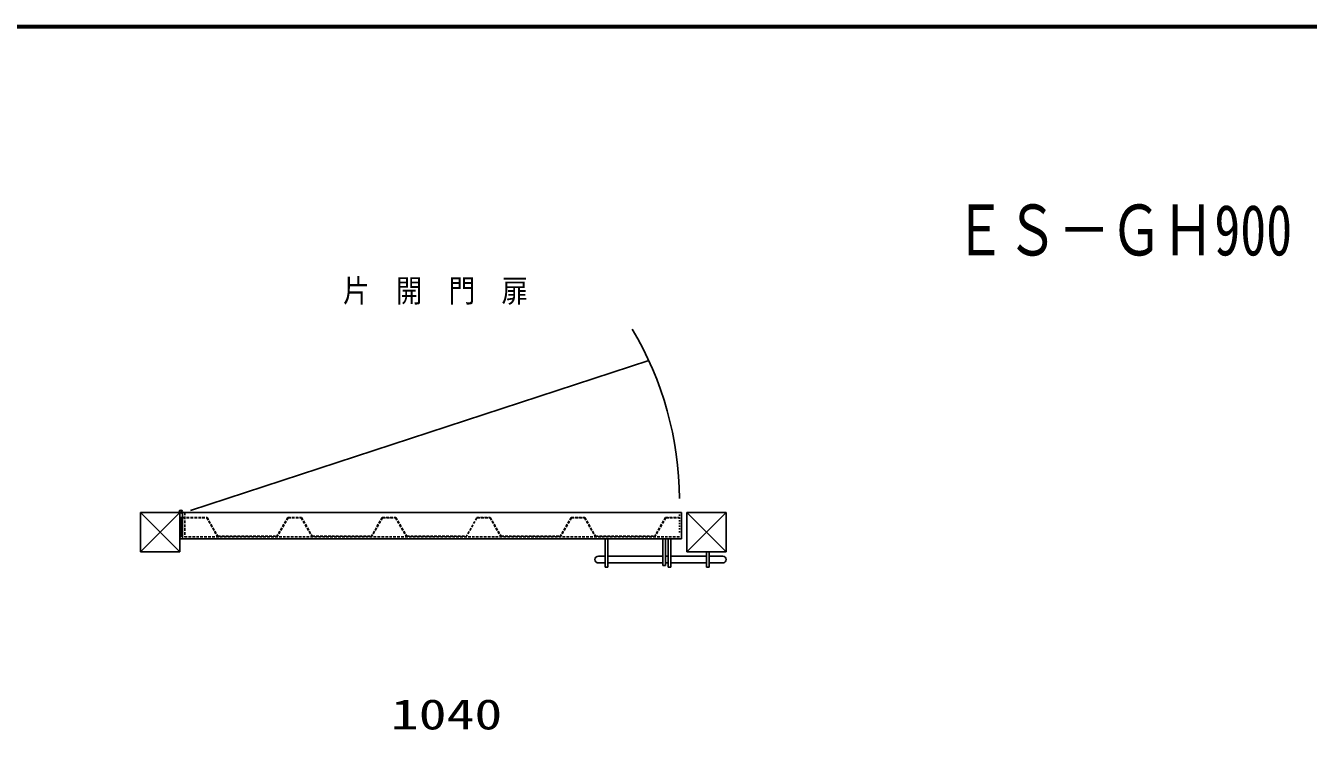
# Model space of a CAD drawing. Units: millimetres, scale not verified. Extents: x -4425 to 4425, y -3150 to 3150.
# Drawn here: x -2819 to -377, y 1581 to 2925 of the extents above; entities that cross this region are included whole.
import ezdxf
from ezdxf.enums import TextEntityAlignment as Align

# ---------------------------------------------------------------- set-up
doc = ezdxf.new("R2010")
doc.units = ezdxf.units.MM
doc.header["$LTSCALE"] = 20
doc.linetypes.add('USER2', pattern=[0.375, 0.25, -0.125])
doc.linetypes.add('USER3', pattern=[0.26, 0.01, -0.25])
for name, color, linetype, lineweight in [('0-0_1', 7, 'Continuous', 25), ('0-3_0', 1, 'Continuous', 25), ('0-5_WAKU', 7, 'Continuous', 25)]:
    doc.layers.add(name, color=color, linetype=linetype, lineweight=lineweight)
doc.layers.add('0-2_10', color=4, linetype='Continuous')
doc.styles.add('ＭＳ ゴシック', font='')
doc.styles.get('ＭＳ ゴシック').set_extended_font_data('MS Gothic')

msp = doc.modelspace()

# ---------------------------------------------------------------- linework, layer by layer
at = {"layer": '0-0_1', "color": 4}
msp.add_line((-2505.53, 2001.57), (-1632.75, 2287.24), dxfattribs=at)
at = {"layer": '0-0_1'}
for p, q in [((-2600.48, 1997.88), (-2600.48, 1922.95)), ((-2525.55, 1997.88), (-2600.48, 1997.88)), ((-2600.48, 1922.95), (-2525.55, 1997.88)), ((-2600.48, 1997.88), (-2525.55, 1922.95)), ((-2525.55, 1997.88), (-2525.55, 1922.95)), ((-2524.05, 1988.49), (-2524.05, 1951.92)), ((-2522.05, 1988.49), (-2524.05, 1988.49)), ((-2522.05, 1988.49), (-2522.05, 1951.92)), ((-2520.55, 1997.88), (-2520.55, 1947.92)), ((-2520.55, 1997.88), (-1570.38, 1997.88)), ((-1570.38, 1997.88), (-1570.38, 1947.92)), ((-1560.39, 1997.88), (-1560.39, 1922.95)), ((-1485.46, 1997.88), (-1560.39, 1997.88)), ((-1560.39, 1922.95), (-1485.46, 1997.88)), ((-1560.39, 1997.88), (-1485.46, 1922.95)), ((-1485.46, 1997.88), (-1485.46, 1922.95)), ((-2524.05, 1951.92), (-2525.55, 1951.92)), ((-2525.55, 1947.92), (-1570.38, 1947.92)), ((-2520.55, 1951.92), (-2522.05, 1951.92)), ((-1715.75, 1947.92), (-1715.75, 1893.97)), ((-1710.76, 1947.92), (-1710.76, 1893.97)), ((-1605.85, 1947.92), (-1605.85, 1896.97)), ((-1600.86, 1947.92), (-1600.86, 1896.97)), ((-1595.86, 1947.92), (-1595.86, 1893.97)), ((-1590.87, 1947.92), (-1590.87, 1893.97)), ((-2525.55, 1922.95), (-2600.48, 1922.95)), ((-1715.75, 1914.95), (-1728.74, 1914.95)), ((-1605.85, 1914.95), (-1710.76, 1914.95)), ((-1595.86, 1914.95), (-1600.86, 1914.95)), ((-1522.93, 1914.95), (-1590.87, 1914.95)), ((-1485.46, 1922.95), (-1560.39, 1922.95)), ((-1522.93, 1922.95), (-1522.93, 1893.97)), ((-1517.93, 1922.95), (-1517.93, 1893.97)), ((-1491.95, 1914.95), (-1517.93, 1914.95)), ((-1715.75, 1901.96), (-1728.74, 1901.96)), ((-1710.76, 1893.97), (-1715.75, 1893.97)), ((-1605.85, 1901.96), (-1710.76, 1901.96)), ((-1600.86, 1896.97), (-1605.85, 1896.97)), ((-1595.86, 1901.96), (-1600.86, 1901.96)), ((-1590.87, 1893.97), (-1595.86, 1893.97)), ((-1522.93, 1901.96), (-1590.87, 1901.96)), ((-1517.93, 1893.97), (-1522.93, 1893.97)), ((-1491.95, 1901.96), (-1517.93, 1901.96))]:
    msp.add_line(p, q, dxfattribs=at)
at = {"layer": '0-0_1', "linetype": 'USER2'}
for p, q in [((-2520.55, 1988.49), (-2474.08, 1988.49)), ((-2520.55, 1987.69), (-2474.54, 1987.69)), ((-2516.56, 1997.88), (-2516.56, 1951.92)), ((-2474.54, 1987.69), (-2453.89, 1951.92)), ((-2474.08, 1988.49), (-2453.43, 1952.72)), ((-2320.22, 1988.49), (-2340.87, 1952.72)), ((-2319.76, 1987.69), (-2340.41, 1951.92)), ((-2320.22, 1988.49), (-2294.24, 1988.49)), ((-2319.76, 1987.69), (-2294.7, 1987.69)), ((-2294.7, 1987.69), (-2274.05, 1951.92)), ((-2294.24, 1988.49), (-2273.59, 1952.72)), ((-2140.38, 1988.49), (-2161.03, 1952.72)), ((-2139.92, 1987.69), (-2160.57, 1951.92)), ((-2140.38, 1988.49), (-2114.4, 1988.49)), ((-2139.38, 1987.69), (-2114.86, 1987.69)), ((-2114.86, 1987.69), (-2094.21, 1951.92)), ((-2114.4, 1988.49), (-2093.75, 1952.72)), ((-1960.08, 1987.69), (-1980.73, 1951.92)), ((-1960.54, 1988.49), (-1934.56, 1988.49)), ((-1959.54, 1987.69), (-1935.02, 1987.69)), ((-1935.02, 1987.69), (-1914.37, 1951.92)), ((-1934.56, 1988.49), (-1913.91, 1952.72)), ((-1780.7, 1988.49), (-1801.35, 1952.72)), ((-1780.23, 1987.69), (-1800.89, 1951.92)), ((-1780.7, 1988.49), (-1754.72, 1988.49)), ((-1779.7, 1987.69), (-1755.18, 1987.69)), ((-1755.18, 1987.69), (-1734.53, 1951.92)), ((-1754.72, 1988.49), (-1734.07, 1952.72)), ((-1600.86, 1988.49), (-1621.51, 1952.72)), ((-1600.39, 1987.69), (-1621.05, 1951.92)), ((-1600.86, 1988.49), (-1574.38, 1988.49)), ((-1599.86, 1987.69), (-1574.38, 1987.69)), ((-1574.38, 1951.92), (-2520.55, 1951.92)), ((-2453.43, 1952.72), (-2340.87, 1952.72)), ((-2273.59, 1952.72), (-2161.03, 1952.72)), ((-2093.75, 1952.72), (-1981.19, 1952.72)), ((-1913.91, 1952.72), (-1801.35, 1952.72)), ((-1734.07, 1952.72), (-1621.51, 1952.72))]:
    msp.add_line(p, q, dxfattribs=at)
at = {"layer": '0-0_1', "linetype": 'USER3'}
msp.add_line((-1574.38, 1997.88), (-1574.38, 1951.92), dxfattribs=at)
at = {"layer": '0-0_1'}
for radius in [3, 2]:
    msp.add_circle((-2523.93, 1999.77), radius, dxfattribs=at)
at = {"layer": '0-0_1', "color": 4}
msp.add_arc((-2214.23, 2020.08), 639.91, 0.39774, 30.71861, dxfattribs=at)
at = {"layer": '0-0_1'}
for centre, radius, start, end in [((-1728.74, 1908.46), 6.5, 90, 270), ((-1491.95, 1908.46), 6.49, 270, 90)]:
    msp.add_arc(centre, radius, start, end, dxfattribs=at)
at = {"layer": '0-5_WAKU'}
msp.add_line((-4048.02, 2923), (4197.98, 2923), dxfattribs=at)
msp.add_lwpolyline([(-4050.02, 2925), (4199.98, 2925), (4199.98, -2925), (-4050.02, -2925)], close=True, dxfattribs=at)
msp.add_lwpolyline([(-4046.02, -2921), (-4046.02, 2921), (4195.98, 2921)], dxfattribs=at)

# ---------------------------------------------------------------- texts
at = {"layer": '0-0_1', "color": 4, "style": 'ＭＳ ゴシック', "width": 0.85}
msp.add_text('片\u3000開\u3000門\u3000扉', height=43.4, dxfattribs=at).set_placement((-2215.06, 2385.61), align=Align.BOTTOM_LEFT)
at = {"layer": '0-2_10', "style": 'ＭＳ ゴシック', "width": 0.75}
msp.add_text('ＥＳ－ＧＨ900', height=96.9, dxfattribs=at).set_placement((-1051.42, 2458.42), align=Align.BOTTOM_LEFT)
at = {"layer": '0-3_0', "color": 3, "style": 'ＭＳ ゴシック', "width": 1.35}
msp.add_text('1040', height=57.77, dxfattribs=at).set_placement((-2123.97, 1567.59), align=Align.BOTTOM_LEFT)

doc.saveas('drawing.dxf')
